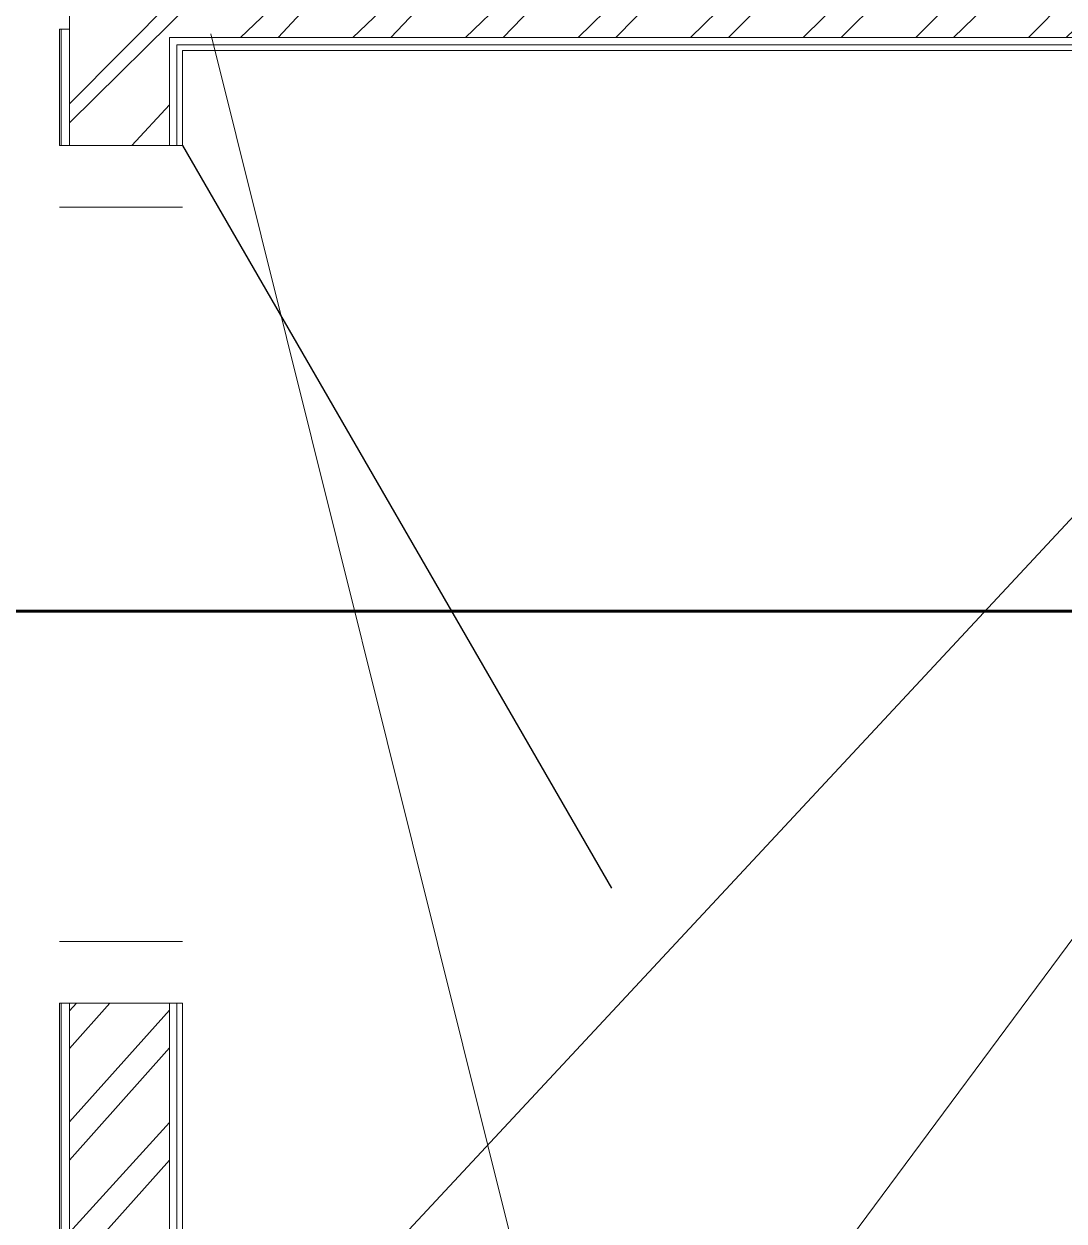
# Model space of a CAD drawing. Header units: millimetres. Extents: x -32 to 417638015, y -35 to 175284279.
# Drawn here: x 416317484 to 416318733, y 175271237 to 175272674 of the extents above; entities that cross this region are included whole.
import ezdxf

# ---------------------------------------------------------------- set-up
doc = ezdxf.new("R2010")
doc.units = ezdxf.units.MM
for name, color, linetype, lineweight in [('_ЭМ_гофра', 5, 'Continuous', 60), ('Двери', 7, 'Continuous', 9), ('Перекрытие', 7, 'Continuous', 18), ('Стены отделка', 7, 'Continuous', 30), ('Стены штриховка', 7, 'Continuous', 9), ('ШТРИХОВКА', 252, 'Continuous', 15)]:
    doc.layers.add(name, color=color, linetype=linetype, lineweight=lineweight)
doc.layers.add('PDF __ЭМ_Надписи', color=7, linetype='Continuous')

# ---------------------------------------------------------------- blocks, each defined once
blk = doc.blocks.new('1 этаж')
at = {"layer": 'Стены штриховка'}
h = blk.add_hatch(dxfattribs=at)
h.set_pattern_fill('ANSI32', color=8, scale=10)
h.set_pattern_definition([(45, (-31496.66335460375, 188.9018102923583), (-67.35192090801866, 67.35192090801866), []), (45, (-31451.76205460375, 188.9018102923583), (-67.35192090801866, 67.35192090801866), [])])
h.paths.add_polyline_path([(48180.15739901119, 39580.59357071416), (48705.15739901114, 39580.59357071418), (48705.15739901114, 39700.59357071418), (48060.15739901119, 39700.59357071418), (48060.15739901119, 37262.86745037336), (48180.15739901122, 37260.83786413429)])
h.paths.add_polyline_path([(49875.15739901114, 39580.59357071413), (50447.65739901114, 39580.59357071413), (50447.65739901114, 39700.59357071418), (49635.15739901114, 39700.59357071418), (49635.15739901114, 39580.59357071418), (49755.15739901114, 39580.59357071418), (49755.15739901114, 37234.19954474653), (49875.15739901114, 37232.16995850745)])
h.paths.add_polyline_path([(51953.91662307477, 39700.59357071418), (51377.65739901114, 39700.59357071418), (51377.65739901108, 39580.59357071418), (51495.15739901111, 39580.59357071418), (51495.15739901111, 37204.77054428005), (51615.15739901111, 37202.74095804099), (51615.15739901111, 39580.59357071413), (51953.91662307479, 39580.59357071418)])
h.paths.add_polyline_path([(53340.15739901111, 39700.59357071418), (53328.15739901114, 39700.59357071418), (52883.91662307479, 39700.59357071413), (52883.91662307477, 39580.59357071413), (53340.15739901111, 39580.59357071413)])
h.paths.add_polyline_path([(53340.15739901114, 41017.7070296934), (53460.15739901108, 41017.7070296934), (53460.15739901108, 41147.70702969341), (55390.67991990966, 41147.7070296934), (55389.70939402498, 41267.7070296934), (53340.15739901114, 41267.7070296934)])
h.paths.add_polyline_path([(53460.15739901111, 39987.7070296934), (53340.15739901114, 39987.7070296934), (53340.15739901114, 37193.56851621989), (53340.49561501323, 37193.5627958987), (53460.15739901111, 37177.01477185852)])
at = {"layer": 'Двери', "color": 8, "lineweight": 30}
blk.add_line((53476.05739901107, 41017.7070296934), (53991.05739901107, 40125.70086379542), dxfattribs=at)
at = {"layer": 'Перекрытие', "color": 8}
for p, q in [((53510.01921114634, 41151.8070296934), (53935.15739901111, 39445.59357071415)), ((54085.15739901111, 39445.59357071415), (55015.33909252315, 40699.00900136883))]:
    blk.add_line(p, q, dxfattribs=at)
at = {"layer": 'Стены отделка', "color": 8, "lineweight": 9}
for p, q in [((53328.15739901108, 41157.7070296934), (53328.15739901114, 41017.70702969341)), ((55391.23759098136, 41147.7070296934), (53460.15739901108, 41147.70702969341)), ((53476.0573990111, 41131.8070296934), (55356.3650409847, 41131.80702969342)), ((53476.0573990111, 41017.7070296934), (53476.0573990111, 41131.8070296934)), ((53328.15739901114, 41017.7070296934), (53476.0573990111, 41017.7070296934)), ((53328.15739901114, 40943.7070296934), (53476.0573990111, 40943.7070296934)), ((53476.0573990111, 40061.7070296934), (53328.15739901114, 40061.7070296934)), ((53328.15739901114, 39987.7070296934), (53328.15739901114, 39700.59357071418)), ((53476.0573990111, 39987.7070296934), (53328.15739901114, 39987.7070296934)), ((53460.15739901111, 37171.02867305555), (53460.15739901114, 39987.7070296934)), ((53476.0573990111, 37171.26714943864), (53476.0573990111, 39987.7070296934))]:
    blk.add_line(p, q, dxfattribs=at)
at = {"layer": 'Стены штриховка', "color": 8}
for p, q in [((53340.15739901114, 41017.7070296934), (53340.15739901114, 41357.70702969331)), ((53328.15739901108, 41157.70702969341), (53340.15739901114, 41157.7070296934)), ((53330.15739901114, 41157.7070296934), (53330.15739901114, 41017.7070296934)), ((53460.15739901108, 41147.7070296934), (53460.15739901111, 41017.7070296934)), ((53469.15739901114, 41138.70702969341), (55356.30923574636, 41138.70702969338)), ((53469.15739901114, 41017.7070296934), (53469.15739901114, 41138.70702969341)), ((53330.15739901116, 39987.7070296934), (53330.15739901114, 39700.59357071413)), ((53340.15739901114, 39702.7070296934), (53340.15739901114, 39987.7070296934)), ((53469.15739901114, 37171.38385064738), (53469.15739901114, 39987.7070296934))]:
    blk.add_line(p, q, dxfattribs=at)

msp = doc.modelspace()

# ---------------------------------------------------------------- linework, layer by layer
at = {"layer": '_ЭМ_гофра', "linetype": 'ByBlock'}
msp.add_lwpolyline([(416316872.5267094, 175271969.1524763), (416319144.904877, 175271969.1524763), (416319144.904877, 175271133.7114049), (416319525.6755881, 175271133.7114049)], dxfattribs=at)
at = {"layer": 'PDF __ЭМ_Надписи', "lineweight": 25}
msp.add_lwpolyline([(416317581.6424014, 175270834.9459227), (416322915.6101528, 175276562.6112939), (416325345.5287952, 175276562.6112939)], dxfattribs=at)

# ---------------------------------------------------------------- block references
at = {"layer": 'ШТРИХОВКА'}
msp.add_blockref('1 этаж', (416264198.1010904, 175231510.6631508), dxfattribs=at)

doc.saveas('drawing.dxf')
